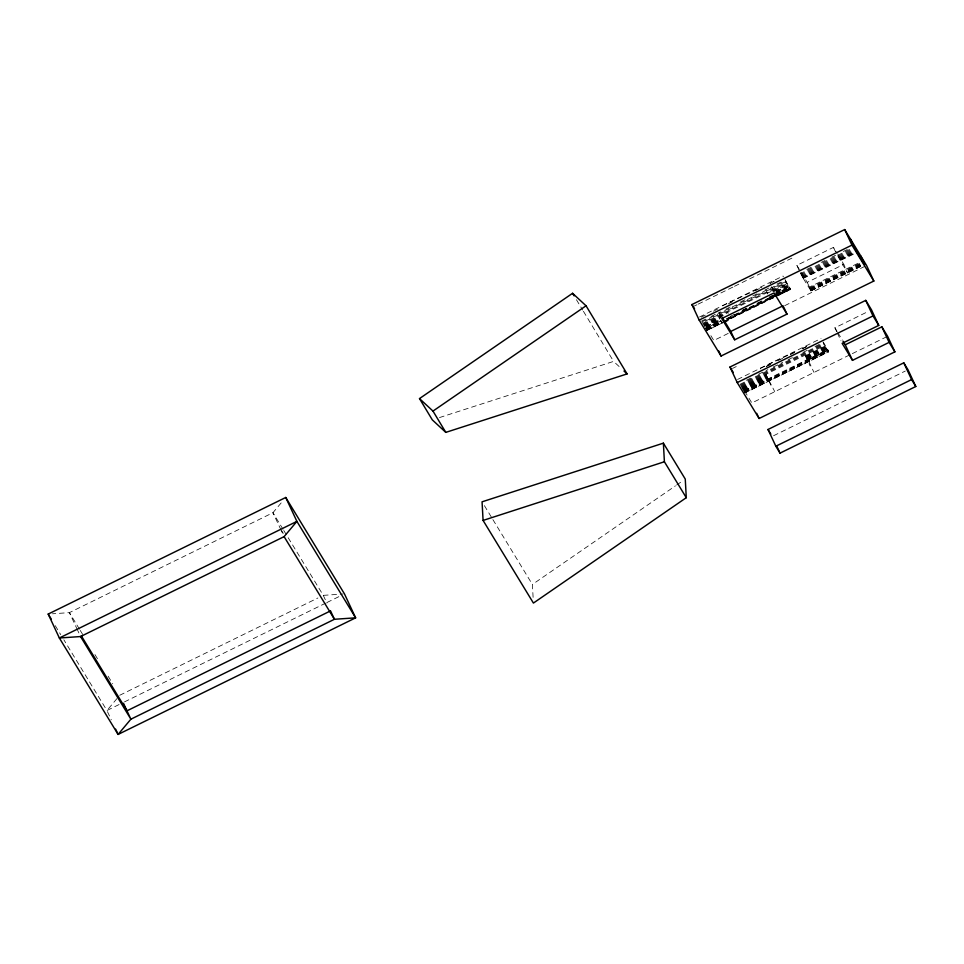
<?xml version="1.0" encoding="UTF-8"?>
<svg xmlns="http://www.w3.org/2000/svg" width="964" height="964" viewBox="0 0 964 964"><rect width="100%" height="100%" fill="white"/><g stroke="black" fill="none" stroke-linecap="round" stroke-linejoin="round"><path stroke-width="0.72" stroke-dasharray="4.82 3.62" d="M701.961 321.819L785.431 280.849L790.468 289.525L784.359 278.283M808.904 361.621L805.048 355.186L810.085 366.007M828.534 351.956L823.087 342.545M116.993 698.539L106.932 710.516L111.27 719.819M281.163 502.919L272.945 512.715L69.396 612.634L52.442 613.791M533.104 597.343L532.393 584.461L675.403 485.88M676.632 485.025L682.801 480.783M693.176 306.588L696.948 304.745M698.201 304.118L733.158 286.959M734.508 286.296L792.336 257.918M799.084 270.125L796.854 265.341L833.462 247.374L837.162 253.436M699.503 316.987L782.997 276.041L783.395 276.849M701.274 317.156L705.323 315.18M713.408 311.203L717.457 309.215M728.23 303.925L732.266 301.949M755.137 290.718L761.861 287.417M773.971 281.476L769.935 283.452L774.092 281.524M701.575 321.06L705.612 319.072M710.998 316.433L720.421 311.806M725.808 309.155L732.532 305.853M740.617 301.889L747.341 298.587M752.727 295.948L759.463 292.634M764.85 289.995L768.886 288.007M776.96 284.043L780.997 282.066M806.82 269.414L813.351 266.209M821.195 262.353L825.124 260.425M831.655 257.219L835.583 255.291M843.416 251.447L847.344 249.519M800.277 272.619L800.698 273.475L850.381 249.086M785.817 281.596L702.358 322.566L702.732 323.289L786.202 282.319M800.698 273.475L801.12 274.318L852.104 249.29M801.12 274.318L801.53 275.138L852.525 250.11M703.093 323.988L786.612 283.091M801.53 275.138L801.94 275.909L852.923 250.881M703.455 324.663L728.097 312.565L728.435 313.204M767.007 292.719L767.32 293.309L786.925 283.681M801.94 275.909L802.313 276.644L853.297 251.604M703.804 325.302L724.542 315.12M772.887 291.381L787.275 284.32M802.313 276.644L802.663 277.295L853.646 252.267M704.13 325.904L720.988 317.638M774.526 291.357L787.6 284.934M802.663 277.295L802.976 277.873L853.971 252.845M704.443 326.483L720.012 318.855M776.153 291.285L787.913 285.513M802.976 277.873L854.249 253.339M706.046 326.398L720.313 319.397M776.454 291.839L788.215 286.055M803.265 278.367L854.478 253.737M706.335 326.904L720.59 319.903M775.43 292.984L788.504 286.573M705.299 328.013L720.867 320.373M777.008 292.815L788.769 287.043M705.552 328.447L721.12 320.807L706.275 328.158M742.569 310.167L746.606 308.179M769.417 297.105L773.538 294.96M774.646 294.538L789.685 287.031M730.507 316.264L734.556 314.276M742.629 310.312L749.365 307.01M757.439 303.045L764.175 299.744M769.549 297.105L773.598 295.117M774.936 294.454L789.745 287.188M705.793 328.844L721.253 321.313M726.543 318.662L764.332 300.166M765.681 299.503L773.767 295.538M774.875 294.936L789.914 287.609M706.01 329.206L721.566 321.566M726.748 319.012L790.058 287.995M706.202 329.519L721.759 321.88M723.856 322.217C727.76 321.856 737.255 314.794 726.952 319.325L790.191 288.332M769.646 297.502L770.055 298.165L789.673 288.537M706.72 329.302L721.53 322.036M706.371 329.784L721.94 322.145M727.013 319.699L790.299 288.634M706.528 330.013L722.096 322.374M723.386 321.735L731.17 317.915M770.055 298.165L773.008 297.382M774.309 296.743L789.998 289.043M706.901 329.869L721.711 322.591M727.097 319.952L790.372 288.887M706.672 330.194L722.337 322.699M723.53 321.928L774.285 297.033M775.634 296.37L790.444 289.104M706.877 330.435L722.578 322.795L706.998 330.495M723.735 322.157L774.345 297.334M775.683 296.671L790.492 289.405M773.49 297.828L770.393 298.671M778.695 295.297L790.468 289.525M801.289 272.619L807.205 282.332L843.813 264.365L847.621 273.029L836.885 254.653M803.494 278.765L811.013 291.007L809.435 287.115L860.418 262.088M809.784 287.875L860.768 262.847M810.097 288.573L859.78 264.184M810.375 289.2L861.37 264.172M810.616 289.754L861.599 264.726M810.796 290.212L861.78 265.184M810.604 290.441L861.587 265.413M810.929 290.574L863.226 264.895M810.796 290.742L863.093 265.064M810.929 290.923L863.31 265.148M728.254 333.387L713.818 340.473L710.769 335.496M784.732 305.66L865.238 266.148M732.471 368.441L736.243 366.585M836.716 331.7L834.908 327.808L868.889 311.131M737.556 379.454L821.039 338.509M766.272 366.404L770.308 364.416M778.382 360.452L785.118 357.15M790.492 354.511L794.529 352.523M802.602 348.57L806.639 346.582M746.353 380.226L753.077 376.912M758.463 374.273L767.886 369.646M773.273 367.007L782.696 362.38M788.082 359.729L794.818 356.427M802.891 352.463L809.627 349.161M815.014 346.522L821.738 343.208M740.015 384.287L823.485 343.317M740.4 385.034L823.871 344.064M740.774 385.757L824.244 344.787M741.147 386.456L824.654 345.57M741.497 387.13L766.139 375.032L774.755 391.625M805.362 355.776L824.967 346.148M741.846 387.769L766.488 375.671M805.711 356.415L825.317 346.799M742.172 388.384L766.814 376.285M806.037 357.029L825.642 347.402M742.497 388.962L767.127 376.864M806.35 357.608L825.967 347.98M119.729 695.273L317.879 597.993M742.798 389.504L767.44 377.406M806.651 358.15L826.269 348.522M743.087 390.01L767.718 377.912M806.94 358.668L826.546 349.04M743.352 390.48L767.995 378.394M807.205 359.138L826.823 349.51M744.329 390.625L827.739 349.498L828.546 351.872L744.919 392.902M743.834 391.312L768.477 379.214M807.699 359.97L827.305 350.342M744.497 391.047L827.968 350.077M744.051 391.673L768.694 379.575M807.916 360.319L827.522 350.691M744.642 391.432L828.112 350.462M744.244 391.987L828.233 350.8M744.425 392.252L828.341 351.101M744.582 392.481L828.425 351.354M744.714 392.673L828.486 351.571M744.823 392.806L828.522 351.74M119.078 704.551L106.932 710.516L63.865 639.795M124.477 701.9L325.579 603.187M326.929 602.524L340.425 595.897M849.67 354.933L751.86 402.952L745.787 392.975M852.321 353.631L887.627 336.303M773.574 435.728L905.304 371.056M722.458 305.757L744.196 295.55M745.558 294.912L761.861 287.26M760.476 368.2L789.046 354.836M790.396 354.198L794.481 352.282M802.626 348.45L806.711 346.546M766.332 366.489L770.405 364.573M439.451 417.581L613.598 361.404L620.864 368.14M283.79 530.513L323.277 595.354L343.064 594.005M730.845 317.421L730.423 316.746M837.897 254.653L843.813 264.365M796.854 265.341L800.554 271.414M834.908 327.808L837.126 331.459M837.861 332.664L842.295 339.943M823.172 342.003L827.739 349.498M771.67 287.019L774.719 292.008M719.373 312.685L721.662 316.433M484.386 505.63L492.134 518.343M492.905 519.62L532.393 584.461M283.006 529.236L272.945 512.715L280.199 528.26M281.741 530.803L283.296 533.345M79.47 629.155L69.396 612.634L76.65 628.179M80.241 630.432L83.338 635.517M94.954 654.58L98.822 660.942M108.113 676.198L112.764 683.825M55.249 625.648L60.732 634.649M576.436 299.72L582.63 309.998M583.413 311.288L613.598 361.404M767.32 293.309L767.657 293.948M766.139 375.032L765.826 374.442L770.875 385.251M760.5 368.224L760.897 369.043M833.462 247.374L835.692 252.158M837.318 333.002L840.945 340.774M807.205 282.332L809.435 287.115M808.929 361.56L813.965 372.369M771.26 286.911L773.502 291.694M719.53 313.782L721.205 317.373M323.277 595.354L326.904 603.127M280.379 528.67L283.476 535.309M76.831 628.588L79.313 633.902"/><path stroke-width="1.45" d="M115.62 729.121L118.09 734.435L130.887 719.192L334.436 619.274L355.632 617.84L296.9 521.391L59.358 637.999L80.554 636.553L284.103 536.635L296.9 521.391L285.742 497.472L48.2 614.068L59.358 637.999L118.09 734.435L355.632 617.84L344.473 593.908L285.742 497.472M686.284 497.689L533.417 603.066L483.084 520.427L482.06 501.822L663.377 443.151L685.259 479.072L686.284 497.689L664.401 461.756L663.377 443.151M419.497 398.59L572.568 293.297L586.052 305.793L627.082 373.912L445.802 432.378L432.318 419.882L419.497 398.59L432.981 411.086L445.802 432.378M432.981 411.086L586.052 305.793M691.935 304.552L844.693 229.565L866.576 265.486L873.83 281.042L721.06 356.029L699.177 320.096L691.935 304.552L694.586 308.902M699.177 320.096L851.947 245.109L873.83 281.042M722.422 317.686L730.784 331.423L783.081 305.745M786.986 314.119L774.056 292.899L721.759 318.566L734.689 339.798L786.986 314.119L783.636 306.95M729.977 367.019L865.744 300.37L871.504 309.842L878.758 325.398L842.15 343.365L852.501 360.355L889.109 342.377L894.881 351.86L759.114 418.497L737.231 382.575L729.977 367.019L733.327 372.526M737.231 382.575L872.998 315.927L878.758 325.398M843.03 341.16L845.247 344.799L881.855 326.832L887.627 336.303L894.881 351.86M330.532 610.899L126.983 710.817L81.301 635.806M768.019 429.486L903.786 362.838L907.992 369.742L915.8 386.492L780.033 453.14L775.839 446.236L768.019 429.486L770.826 434.089M775.839 446.236L911.595 379.587L915.8 386.492M483.084 520.427L664.401 461.756M623.973 371.019L627.082 373.912M284.103 536.635L334.436 619.274L330.712 611.297M80.554 636.553L130.887 719.192L123.452 703.25M48.2 614.068L51.333 619.213M572.568 293.297L574.122 295.864M860.804 256.014L864.612 264.69L856.586 251.568L850.453 239.036M844.693 229.565L851.947 245.109M903.786 362.838L911.595 379.587M881.855 326.832L889.109 342.377M865.744 300.37L872.998 315.927M845.247 344.799L852.501 360.355M730.784 331.423L734.689 339.798M777.032 446.694L780.033 453.14M756.692 413.315L759.114 418.497M718.65 350.848L721.06 356.029"/></g></svg>
